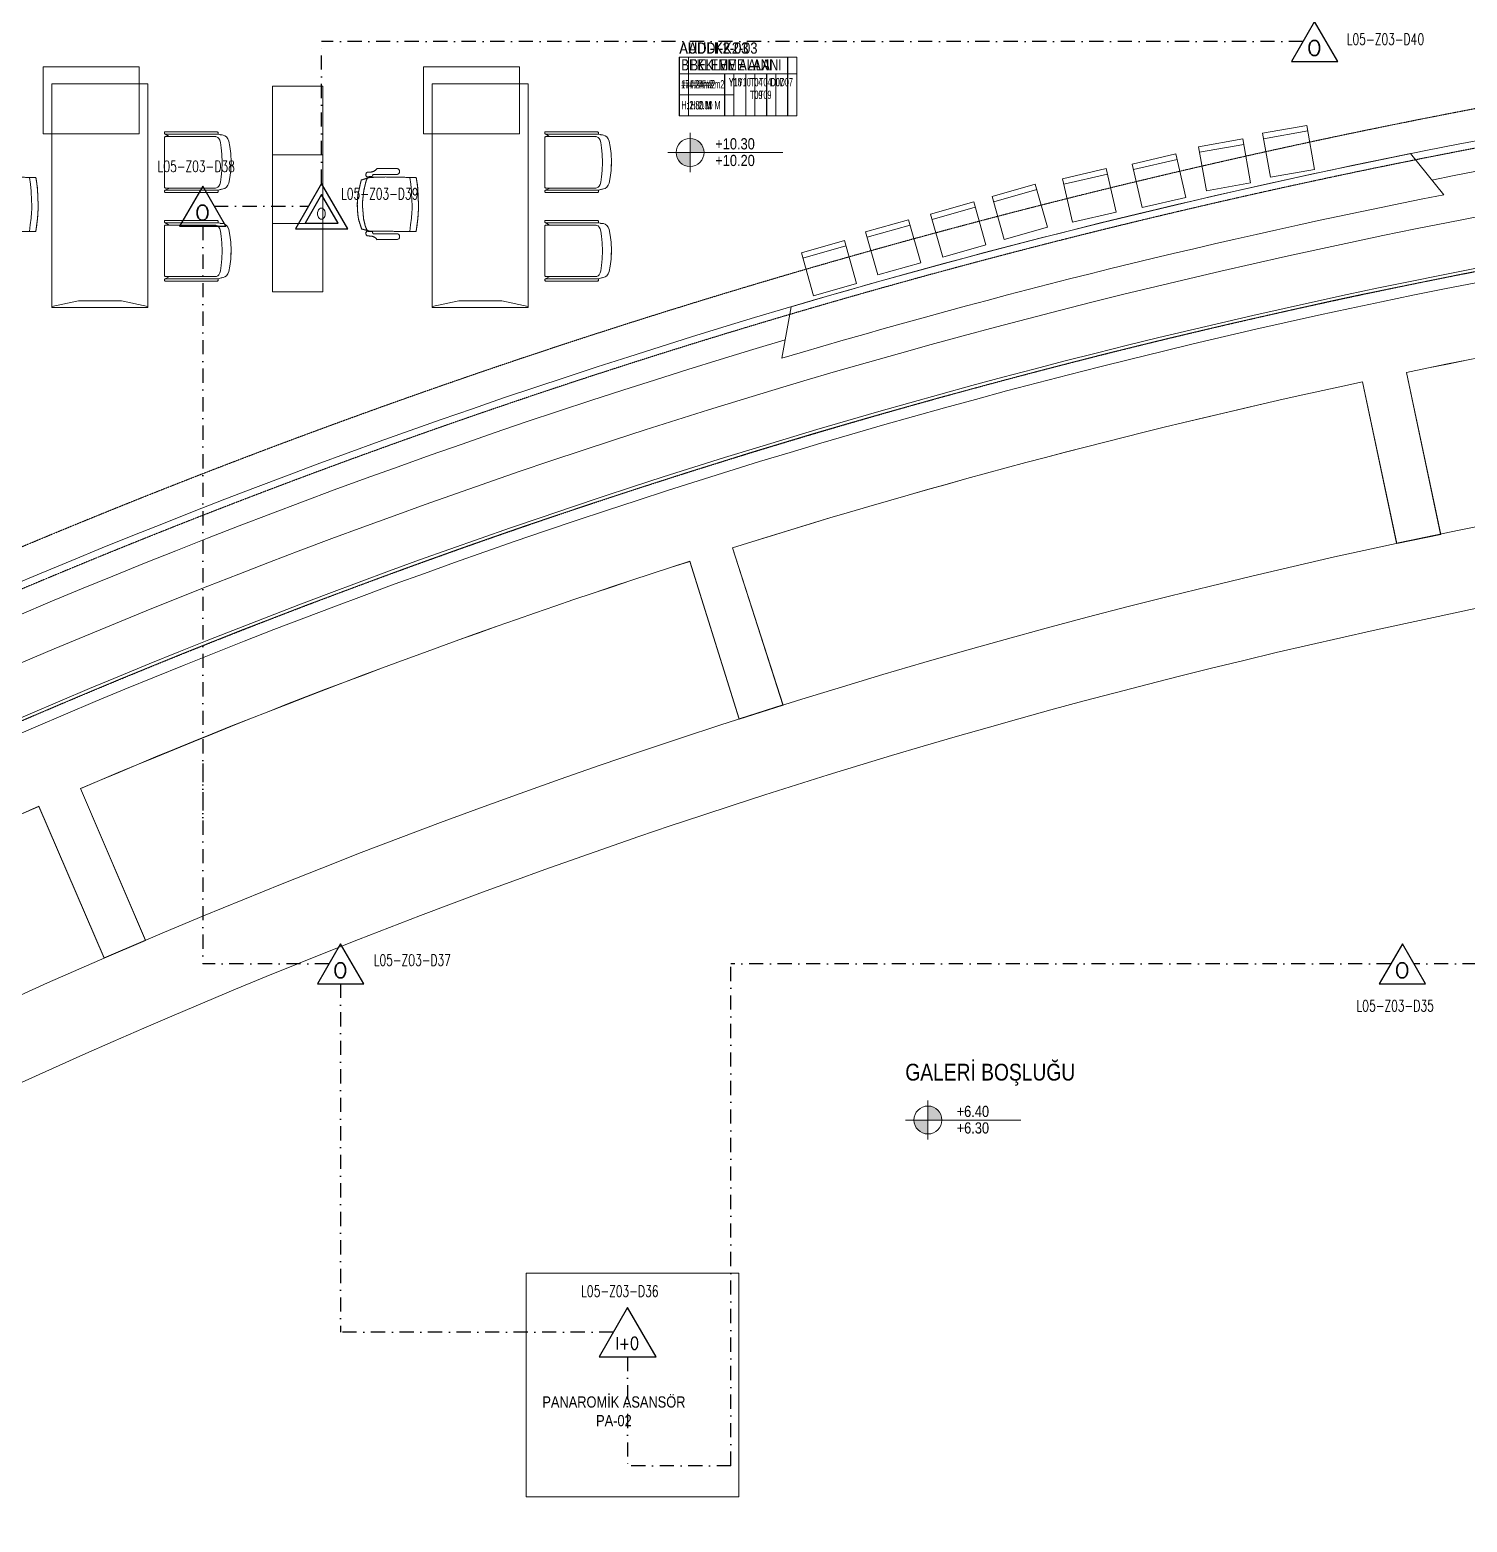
# Model space of a CAD drawing. Extents: x -1133 to 23780, y -1311 to 8245.
# Drawn here: x 14109 to 15394, y 922 to 2257 of the extents above; entities that cross this region are included whole.
import ezdxf
from ezdxf.enums import TextEntityAlignment as Align

# ---------------------------------------------------------------- set-up
doc = ezdxf.new("R2010")
doc.units = 0
doc.header["$MEASUREMENT"] = 0
for name, pattern in [('DASHDOT', [25.4, 12.7, -6.35, 0, -6.35]), ('DOT2', [0.125, 0, -0.125]), ('HIDDEN', [0.375, 0.25, -0.125])]:
    doc.linetypes.add(name, pattern=pattern)
doc.layers.get('0').update_dxf_attribs({"color": 9, "lineweight": 9})
for name, color, linetype, lineweight in [('05', 9, 'Continuous', 9), ('06B', 9, 'Continuous', 9), ('06C', 9, 'Continuous', 9), ('06D', 9, 'Continuous', 9), ('20', 9, 'DOT2', 9), ('21', 9, 'Continuous', 9), ('35', 9, 'Continuous', 9), ('40', 9, 'Continuous', 9), ('40B', 9, 'Continuous', 9), ('E-ASMA TAVAN DUMAN DEDEKTÖRÜ', 7, 'Continuous', 30), ('E-DEDEKTÖR NUMARALARI', 20, 'Continuous', 30), ('E-KABLO', 7, 'Continuous', 30), ('E-KOMBİNE DEDEKTÖR (ISI+OPTİK DUMAN)', 7, 'Continuous', 30), ('E-OPTİK DUMAN DEDEKTÖRÜ', 7, 'Continuous', 30)]:
    doc.layers.add(name, color=color, linetype=linetype, lineweight=lineweight)
doc.styles.add('Arial', font='arial.ttf', dxfattribs={"height": 2.5})
doc.styles.add('E-YAZI', font='txttw.shx')
doc.styles.add('MuuM_TEXT-STANDART', font='ARIALN.TTF')

# ---------------------------------------------------------------- blocks, each defined once
blk = doc.blocks.new('0_elevationtarget-p')
h = blk.add_hatch(color=256)
h.paths.add_polyline_path([(2.5, 0, 0.414214), (0, 2.5), (0, 0)])
h.paths.add_polyline_path([(0, 0), (-2.5, 0, 0.414214), (0, -2.5)])
blk.add_line((0, -3.5), (0, 3.5))
blk.add_lwpolyline([(16.6, 0), (-4, 0)])
blk.add_circle((0, 0), 2.5)
at = {"style": 'Arial'}
blk.add_attdef('BITMISKOT', text='', height=2, dxfattribs=at).set_placement((4.5, 0), align=Align.BOTTOM_LEFT)
blk.add_attdef('KABAKOT', text='', height=2, dxfattribs=at).set_placement((4.5, -0.59), align=Align.TOP_LEFT)
blk = doc.blocks.new('Group-32-1')
for p, q in [((384804.552, 69159.371), (384804.573, 69159.336)), ((384804.574, 69159.372), (384804.573, 69159.372)), ((384804.573, 69159.372), (384804.573, 69159.371)), ((384804.573, 69159.371), (384804.573, 69159.371)), ((384804.573, 69159.371), (384804.573, 69159.37)), ((384804.573, 69159.37), (384804.573, 69159.37)), ((384804.573, 69159.37), (384804.573, 69159.369)), ((384804.573, 69159.369), (384804.573, 69159.369)), ((384804.573, 69159.369), (384804.573, 69158.924)), ((384804.575, 69159.374), (384804.574, 69159.374)), ((384804.574, 69159.374), (384804.574, 69159.374)), ((384804.574, 69159.374), (384804.574, 69159.373)), ((384804.574, 69159.373), (384804.574, 69159.373)), ((384804.574, 69159.373), (384804.574, 69159.372)), ((384804.576, 69159.376), (384804.575, 69159.375)), ((384804.575, 69159.375), (384804.575, 69159.375)), ((384804.575, 69159.375), (384804.575, 69159.374)), ((384804.577, 69159.377), (384804.576, 69159.376)), ((384804.576, 69159.376), (384804.576, 69159.376)), ((384804.576, 69159.376), (384804.576, 69159.376)), ((384804.578, 69159.377), (384804.577, 69159.377)), ((384804.577, 69159.377), (384804.577, 69159.377)), ((384804.577, 69159.377), (384804.577, 69159.377)), ((384804.579, 69159.378), (384804.578, 69159.378)), ((384804.578, 69159.378), (384804.578, 69159.377)), ((384804.58, 69159.378), (384804.579, 69159.378)), ((384804.579, 69159.378), (384804.579, 69159.378)), ((384804.581, 69159.379), (384804.58, 69159.378)), ((384804.58, 69159.378), (384804.58, 69159.378)), ((384804.582, 69159.379), (384804.581, 69159.379)), ((384804.581, 69159.379), (384804.581, 69159.379)), ((384804.583, 69159.379), (384804.582, 69159.379)), ((384804.582, 69159.379), (384804.582, 69159.379)), ((384805.023, 69159.379), (384804.583, 69159.379)), ((384804.583, 69159.379), (384804.583, 69159.379)), ((384805.024, 69159.379), (384805.023, 69159.379)), ((384805.023, 69159.379), (384805.023, 69159.379)), ((384805.025, 69159.379), (384805.024, 69159.379)), ((384805.024, 69159.379), (384805.024, 69159.379)), ((384805.026, 69159.378), (384805.025, 69159.379)), ((384805.025, 69159.379), (384805.025, 69159.379)), ((384805.027, 69159.378), (384805.026, 69159.378)), ((384805.026, 69159.378), (384805.026, 69159.378)), ((384805.028, 69159.378), (384805.027, 69159.378)), ((384805.027, 69159.378), (384805.027, 69159.378)), ((384805.028, 69159.377), (384805.028, 69159.378)), ((384805.029, 69159.377), (384805.028, 69159.377)), ((384805.03, 69159.376), (384805.029, 69159.377)), ((384805.029, 69159.377), (384805.029, 69159.377)), ((384805.029, 69159.377), (384805.029, 69159.377)), ((384805.031, 69159.375), (384805.03, 69159.376)), ((384805.03, 69159.376), (384805.03, 69159.376)), ((384805.03, 69159.376), (384805.03, 69159.376)), ((384805.031, 69159.374), (384805.031, 69159.375)), ((384805.031, 69159.375), (384805.031, 69159.375)), ((384805.032, 69159.374), (384805.031, 69159.374)), ((384805.032, 69159.373), (384805.032, 69159.374)), ((384805.032, 69159.374), (384805.032, 69159.374)), ((384805.032, 69159.372), (384805.032, 69159.373)), ((384805.032, 69159.373), (384805.032, 69159.373)), ((384805.033, 69159.372), (384805.032, 69159.372)), ((384805.052, 69159.372), (384805.033, 69159.334)), ((384805.033, 69159.371), (384805.033, 69159.372)), ((384805.033, 69159.37), (384805.033, 69159.371)), ((384805.033, 69159.371), (384805.033, 69159.371)), ((384805.033, 69159.369), (384805.033, 69159.37)), ((384805.033, 69159.37), (384805.033, 69159.37)), ((384805.033, 69158.932), (384805.033, 69159.369)), ((384805.033, 69159.369), (384805.033, 69159.369)), ((384804.552, 69158.899), (384804.558, 69158.862)), ((384805.033, 69158.932), (384805.033, 69158.932)), ((384805.052, 69158.899), (384805.042, 69158.862))]:
    blk.add_line(p, q)
at = {"flags": 128}
for points in [[(384804.531, 69158.909), (384804.531, 69158.909), (384804.531, 69158.908), (384804.531, 69158.908), (384804.531, 69158.907), (384804.531, 69158.907), (384804.531, 69158.906), (384804.532, 69158.906), (384804.532, 69158.905), (384804.532, 69158.905), (384804.532, 69158.904), (384804.532, 69158.904), (384804.533, 69158.904), (384804.533, 69158.903), (384804.533, 69158.903), (384804.534, 69158.902), (384804.534, 69158.902), (384804.534, 69158.902), (384804.535, 69158.901), (384804.535, 69158.901), (384804.535, 69158.901), (384804.536, 69158.901), (384804.536, 69158.9), (384804.537, 69158.9), (384804.537, 69158.9), (384804.538, 69158.9), (384804.538, 69158.9), (384804.539, 69158.899), (384804.539, 69158.899), (384804.539, 69158.899), (384804.54, 69158.899), (384804.54, 69158.899), (384804.541, 69158.899), (384804.552, 69158.899), (384804.552, 69159.369), (384804.552, 69159.369), (384804.552, 69159.37), (384804.552, 69159.37), (384804.551, 69159.371), (384804.551, 69159.371), (384804.551, 69159.372), (384804.551, 69159.372), (384804.551, 69159.373), (384804.551, 69159.373), (384804.55, 69159.374), (384804.55, 69159.374), (384804.55, 69159.374), (384804.55, 69159.375), (384804.549, 69159.375), (384804.549, 69159.376), (384804.549, 69159.376), (384804.548, 69159.376), (384804.548, 69159.377), (384804.548, 69159.377), (384804.547, 69159.377), (384804.547, 69159.377), (384804.546, 69159.378), (384804.546, 69159.378), (384804.545, 69159.378), (384804.545, 69159.378), (384804.545, 69159.378), (384804.544, 69159.379), (384804.544, 69159.379), (384804.543, 69159.379), (384804.543, 69159.379), (384804.542, 69159.379), (384804.542, 69159.379), (384804.536, 69159.379), (384804.536, 69159.379), (384804.535, 69159.379), (384804.535, 69159.379), (384804.535, 69159.379), (384804.535, 69159.379), (384804.534, 69159.379), (384804.534, 69159.379), (384804.534, 69159.379), (384804.534, 69159.378), (384804.534, 69159.378), (384804.533, 69159.378), (384804.533, 69159.378), (384804.533, 69159.378), (384804.533, 69159.378), (384804.533, 69159.378), (384804.532, 69159.377), (384804.532, 69159.377), (384804.532, 69159.377), (384804.532, 69159.377), (384804.532, 69159.377), (384804.532, 69159.376), (384804.532, 69159.376), (384804.531, 69159.376), (384804.531, 69159.376), (384804.531, 69159.376), (384804.531, 69159.375), (384804.531, 69159.375), (384804.531, 69159.375), (384804.531, 69159.375), (384804.531, 69159.374), (384804.531, 69159.374), (384804.531, 69159.374), (384804.531, 69158.909)], [(384805.052, 69158.899), (384805.063, 69158.899), (384805.063, 69158.899), (384805.064, 69158.899), (384805.064, 69158.899), (384805.065, 69158.899), (384805.065, 69158.899), (384805.066, 69158.9), (384805.066, 69158.9), (384805.067, 69158.9), (384805.067, 69158.9), (384805.067, 69158.9), (384805.068, 69158.901), (384805.068, 69158.901), (384805.069, 69158.901), (384805.069, 69158.901), (384805.069, 69158.902), (384805.07, 69158.902), (384805.07, 69158.902), (384805.071, 69158.903), (384805.071, 69158.903), (384805.071, 69158.904), (384805.071, 69158.904), (384805.072, 69158.904), (384805.072, 69158.905), (384805.072, 69158.905), (384805.072, 69158.906), (384805.072, 69158.906), (384805.072, 69158.907), (384805.073, 69158.907), (384805.073, 69158.908), (384805.073, 69158.908), (384805.073, 69158.909), (384805.073, 69158.909), (384805.073, 69159.369), (384805.073, 69159.369), (384805.073, 69159.37), (384805.073, 69159.37), (384805.073, 69159.371), (384805.072, 69159.371), (384805.072, 69159.372), (384805.072, 69159.372), (384805.072, 69159.373), (384805.072, 69159.373), (384805.072, 69159.374), (384805.071, 69159.374), (384805.071, 69159.374), (384805.071, 69159.375), (384805.071, 69159.375), (384805.07, 69159.376), (384805.07, 69159.376), (384805.069, 69159.376), (384805.069, 69159.377), (384805.069, 69159.377), (384805.068, 69159.377), (384805.068, 69159.377), (384805.067, 69159.378), (384805.067, 69159.378), (384805.067, 69159.378), (384805.066, 69159.378), (384805.066, 69159.378), (384805.065, 69159.379), (384805.065, 69159.379), (384805.064, 69159.379), (384805.064, 69159.379), (384805.063, 69159.379), (384805.063, 69159.379), (384805.062, 69159.379), (384805.062, 69159.379), (384805.061, 69159.379), (384805.061, 69159.379), (384805.06, 69159.379), (384805.06, 69159.379), (384805.059, 69159.378), (384805.059, 69159.378), (384805.058, 69159.378), (384805.058, 69159.378), (384805.057, 69159.378), (384805.057, 69159.377), (384805.057, 69159.377), (384805.056, 69159.377), (384805.056, 69159.377), (384805.055, 69159.376), (384805.055, 69159.376), (384805.055, 69159.376), (384805.054, 69159.375), (384805.054, 69159.375), (384805.054, 69159.374), (384805.053, 69159.374), (384805.053, 69159.374), (384805.053, 69159.373), (384805.053, 69159.373), (384805.053, 69159.372), (384805.053, 69159.372), (384805.052, 69159.371), (384805.052, 69159.371), (384805.052, 69159.37), (384805.052, 69159.37), (384805.052, 69159.369), (384805.052, 69159.369), (384805.052, 69158.899)]]:
    blk.add_lwpolyline(points, close=True, dxfattribs=at)
for points in [[(384804.531, 69158.909, 0.414214), (384804.541, 69158.899), (384804.552, 69158.899), (384804.552, 69159.369, 0.414214), (384804.542, 69159.379), (384804.536, 69159.379, 0.414214), (384804.531, 69159.374)], [(384805.052, 69158.899), (384805.063, 69158.899, 0.414214), (384805.073, 69158.909), (384805.073, 69159.369, 0.414214), (384805.063, 69159.379), (384805.062, 69159.379, 0.414214), (384805.052, 69159.369)]]:
    blk.add_lwpolyline(points, format="xyb", close=True, dxfattribs=at)
blk.add_lwpolyline([(384805.033, 69158.932), (384805.033, 69159.369, 0.414214), (384805.023, 69159.379), (384804.583, 69159.379, 0.414214), (384804.573, 69159.369), (384804.573, 69158.924), (384804.574, 69158.92)], format="xyb", dxfattribs=at)
for points in [[(384804.573, 69158.932), (384804.573, 69158.924), (384804.575, 69158.914), (384804.58, 69158.903), (384804.59, 69158.893), (384804.606, 69158.884), (384804.626, 69158.878), (384804.672, 69158.872), (384804.731, 69158.867), (384804.803, 69158.864)], [(384805.033, 69158.932), (384805.033, 69158.924), (384805.031, 69158.914), (384805.026, 69158.903), (384805.016, 69158.893), (384805, 69158.884), (384804.98, 69158.878), (384804.934, 69158.872), (384804.875, 69158.867), (384804.803, 69158.864)], [(384804.557, 69158.881), (384804.557, 69158.869), (384804.559, 69158.855), (384804.565, 69158.839), (384804.575, 69158.824), (384804.592, 69158.811), (384804.613, 69158.803), (384804.661, 69158.794), (384804.724, 69158.786), (384804.8, 69158.783)], [(384805.043, 69158.866), (384805.043, 69158.869), (384805.041, 69158.855), (384805.036, 69158.839), (384805.025, 69158.824), (384805.008, 69158.811), (384804.988, 69158.803), (384804.939, 69158.794), (384804.877, 69158.786), (384804.8, 69158.783)]]:
    blk.add_lwpolyline(points, dxfattribs=at)
at = {"layer": '40'}
blk.add_lwpolyline([(384805.023, 69159.379), (384804.583, 69159.379, 0.414214), (384804.573, 69159.369), (384804.573, 69159.337), (384804.573, 69159.336), (384804.552, 69159.371), (384804.551, 69159.373, 0.309775), (384804.542, 69159.379), (384804.536, 69159.379, 0.413784), (384804.531, 69159.374), (384804.531, 69158.909, 0.414214), (384804.541, 69158.899), (384804.552, 69158.899), (384804.557, 69158.869), (384804.559, 69158.855), (384804.565, 69158.839), (384804.575, 69158.824), (384804.592, 69158.811), (384804.613, 69158.803), (384804.661, 69158.794), (384804.724, 69158.786), (384804.8, 69158.783), (384804.838, 69158.785), (384804.877, 69158.786), (384804.939, 69158.794), (384804.988, 69158.803), (384805.008, 69158.811), (384805.025, 69158.824), (384805.036, 69158.839), (384805.041, 69158.855), (384805.047, 69158.88), (384805.052, 69158.899), (384805.063, 69158.899, 0.414214), (384805.073, 69158.909), (384805.073, 69159.369, 0.781144), (384805.052, 69159.372), (384805.033, 69159.334), (384805.033, 69159.369, 0.407263), (384805.023, 69159.379)], format="xyb", close=True, dxfattribs=at)
blk = doc.blocks.new('Group-258-1')
at = {"linetype": 'Continuous'}
for p, q in [((384800.098, 69164.505), (384800.094, 69164.508)), ((384800.71, 69164.505), (384800.715, 69164.508)), ((384800.226, 69164.399), (384800.167, 69164.408)), ((384800.289, 69164.394), (384800.226, 69164.399)), ((384800.372, 69164.39), (384800.289, 69164.394)), ((384800.414, 69164.389), (384800.372, 69164.39)), ((384800.45, 69164.389), (384800.414, 69164.389)), ((384800.479, 69164.391), (384800.45, 69164.389)), ((384800.53, 69164.394), (384800.479, 69164.391)), ((384800.59, 69164.402), (384800.53, 69164.394)), ((384800.649, 69164.41), (384800.59, 69164.402))]:
    blk.add_line(p, q, dxfattribs=at)
at = {"linetype": 'Continuous', "flags": 128}
for points in [[(384800.086, 69164.7), (384800.086, 69164.641), (384800.086, 69164.641)], [(384800.086, 69164.641), (384800.086, 69164.526), (384800.086, 69164.641)], [(384800.14, 69164.526), (384800.14, 69164.641), (384800.14, 69164.641)], [(384800.669, 69164.526), (384800.669, 69164.641), (384800.669, 69164.641)], [(384800.722, 69164.7), (384800.722, 69164.641), (384800.722, 69164.641)], [(384800.722, 69164.641), (384800.722, 69164.526), (384800.722, 69164.641)], [(384800.086, 69164.526), (384800.086, 69164.526), (384800.087, 69164.52)], [(384800.086, 69164.526), (384800.087, 69164.52), (384800.087, 69164.52)], [(384800.087, 69164.52), (384800.087, 69164.52), (384800.089, 69164.514)], [(384800.087, 69164.52), (384800.089, 69164.514), (384800.089, 69164.514)], [(384800.089, 69164.514), (384800.089, 69164.514), (384800.093, 69164.509)], [(384800.089, 69164.514), (384800.094, 69164.508), (384800.093, 69164.509)], [(384800.098, 69164.505), (384800.098, 69164.505), (384800.103, 69164.503)], [(384800.098, 69164.505), (384800.103, 69164.503), (384800.103, 69164.503)], [(384800.103, 69164.503), (384800.103, 69164.503), (384800.11, 69164.501)], [(384800.103, 69164.503), (384800.11, 69164.501), (384800.11, 69164.501)], [(384800.11, 69164.501), (384800.11, 69164.501), (384800.116, 69164.501)], [(384800.11, 69164.501), (384800.116, 69164.501), (384800.116, 69164.501)], [(384800.116, 69164.501), (384800.116, 69164.501), (384800.122, 69164.503)], [(384800.116, 69164.501), (384800.122, 69164.503), (384800.122, 69164.503)], [(384800.122, 69164.503), (384800.122, 69164.503), (384800.128, 69164.505)], [(384800.122, 69164.503), (384800.128, 69164.505), (384800.128, 69164.505)], [(384800.128, 69164.505), (384800.128, 69164.505), (384800.133, 69164.509)], [(384800.128, 69164.505), (384800.133, 69164.509), (384800.133, 69164.509)], [(384800.133, 69164.509), (384800.133, 69164.509), (384800.136, 69164.514)], [(384800.133, 69164.509), (384800.136, 69164.514), (384800.136, 69164.514)], [(384800.136, 69164.514), (384800.136, 69164.514), (384800.139, 69164.52)], [(384800.136, 69164.514), (384800.139, 69164.52), (384800.139, 69164.52)], [(384800.139, 69164.52), (384800.139, 69164.52), (384800.14, 69164.526)], [(384800.139, 69164.52), (384800.14, 69164.526), (384800.14, 69164.526)], [(384800.669, 69164.52), (384800.669, 69164.52), (384800.669, 69164.526)], [(384800.669, 69164.52), (384800.669, 69164.526), (384800.669, 69164.526)], [(384800.672, 69164.514), (384800.672, 69164.514), (384800.669, 69164.52)], [(384800.672, 69164.514), (384800.669, 69164.52), (384800.669, 69164.52)], [(384800.675, 69164.509), (384800.675, 69164.509), (384800.672, 69164.514)], [(384800.675, 69164.509), (384800.672, 69164.514), (384800.672, 69164.514)], [(384800.68, 69164.505), (384800.68, 69164.505), (384800.675, 69164.509)], [(384800.68, 69164.505), (384800.675, 69164.509), (384800.675, 69164.509)], [(384800.686, 69164.503), (384800.686, 69164.503), (384800.68, 69164.505)], [(384800.686, 69164.503), (384800.68, 69164.505), (384800.68, 69164.505)], [(384800.692, 69164.501), (384800.692, 69164.501), (384800.686, 69164.503)], [(384800.692, 69164.501), (384800.686, 69164.503), (384800.686, 69164.503)], [(384800.699, 69164.501), (384800.699, 69164.501), (384800.692, 69164.501)], [(384800.699, 69164.501), (384800.692, 69164.501), (384800.692, 69164.501)], [(384800.705, 69164.503), (384800.705, 69164.503), (384800.699, 69164.501)], [(384800.705, 69164.503), (384800.699, 69164.501), (384800.699, 69164.501)], [(384800.711, 69164.505), (384800.711, 69164.505), (384800.705, 69164.503)], [(384800.711, 69164.505), (384800.705, 69164.503), (384800.705, 69164.503)], [(384800.719, 69164.514), (384800.719, 69164.514), (384800.715, 69164.509)], [(384800.719, 69164.514), (384800.715, 69164.508), (384800.715, 69164.509)], [(384800.721, 69164.52), (384800.721, 69164.52), (384800.719, 69164.514)], [(384800.721, 69164.52), (384800.719, 69164.514), (384800.719, 69164.514)], [(384800.722, 69164.526), (384800.722, 69164.526), (384800.721, 69164.52)], [(384800.722, 69164.526), (384800.721, 69164.52), (384800.721, 69164.52)]]:
    blk.add_lwpolyline(points, close=True, dxfattribs=at)
at = {"linetype": 'Continuous'}
for points in [[(384800.118, 69164.757), (384800.118, 69164.788), (384800.126, 69164.801), (384800.148, 69164.803)], [(384800.148, 69164.803), (384800.152, 69164.803), (384800.162, 69164.794)], [(384800.159, 69164.771), (384800.158, 69164.759), (384800.158, 69164.746)], [(384800.162, 69164.794), (384800.16, 69164.783), (384800.159, 69164.771)], [(384800.166, 69164.768), (384800.164, 69164.698), (384800.162, 69164.627)], [(384800.189, 69164.843), (384800.177, 69164.806), (384800.166, 69164.768)], [(384800.211, 69164.804), (384800.191, 69164.797), (384800.171, 69164.79)], [(384800.231, 69164.854), (384800.21, 69164.848), (384800.189, 69164.843)], [(384800.275, 69164.819), (384800.243, 69164.811), (384800.211, 69164.804)], [(384800.327, 69164.875), (384800.279, 69164.864), (384800.231, 69164.854)], [(384800.325, 69164.826), (384800.3, 69164.823), (384800.275, 69164.819)], [(384800.384, 69164.832), (384800.355, 69164.829), (384800.325, 69164.826)], [(384800.407, 69164.879), (384800.367, 69164.877), (384800.327, 69164.875)], [(384800.431, 69164.832), (384800.407, 69164.832), (384800.384, 69164.832)], [(384800.493, 69164.875), (384800.45, 69164.877), (384800.407, 69164.879)], [(384800.487, 69164.827), (384800.459, 69164.829), (384800.431, 69164.832)], [(384800.536, 69164.823), (384800.511, 69164.825), (384800.487, 69164.827)], [(384800.543, 69164.867), (384800.518, 69164.871), (384800.493, 69164.875)], [(384800.592, 69164.81), (384800.564, 69164.816), (384800.536, 69164.823)], [(384800.627, 69164.84), (384800.585, 69164.854), (384800.543, 69164.867)], [(384800.637, 69164.792), (384800.605, 69164.807), (384800.592, 69164.81)], [(384800.645, 69164.772), (384800.636, 69164.806), (384800.627, 69164.84)], [(384800.649, 69164.475), (384800.647, 69164.623), (384800.645, 69164.772)], [(384800.66, 69164.803), (384800.656, 69164.803), (384800.647, 69164.794)], [(384800.647, 69164.794), (384800.648, 69164.783), (384800.65, 69164.771)], [(384800.65, 69164.771), (384800.65, 69164.759), (384800.65, 69164.746)], [(384800.69, 69164.757), (384800.69, 69164.788), (384800.682, 69164.801), (384800.66, 69164.803)], [(384800.085, 69164.701), (384800.113, 69164.721), (384800.118, 69164.757)], [(384800.158, 69164.746), (384800.149, 69164.742), (384800.14, 69164.738)], [(384800.14, 69164.738), (384800.14, 69164.69), (384800.14, 69164.641)], [(384800.65, 69164.746), (384800.659, 69164.742), (384800.669, 69164.738)], [(384800.669, 69164.738), (384800.669, 69164.69), (384800.669, 69164.641)], [(384800.723, 69164.701), (384800.696, 69164.721), (384800.69, 69164.757)], [(384800.162, 69164.627), (384800.164, 69164.489), (384800.167, 69164.352)], [(384800.649, 69164.353), (384800.649, 69164.414), (384800.649, 69164.475)], [(384800.167, 69164.352), (384800.23, 69164.341), (384800.278, 69164.337)], [(384800.278, 69164.337), (384800.343, 69164.335), (384800.407, 69164.332)], [(384800.407, 69164.332), (384800.429, 69164.332), (384800.45, 69164.332)], [(384800.45, 69164.332), (384800.49, 69164.335), (384800.53, 69164.337)], [(384800.53, 69164.337), (384800.59, 69164.345), (384800.649, 69164.353)]]:
    blk.add_open_spline(points, degree=2, dxfattribs=at)
at = {"layer": '40'}
for points in [[(384800.14, 69164.738), (384800.158, 69164.746), (384800.158, 69164.759), (384800.159, 69164.771), (384800.162, 69164.794), (384800.148, 69164.803, 0.293897), (384800.121, 69164.79), (384800.118, 69164.757, -0.205), (384800.085, 69164.701), (384800.086, 69164.7), (384800.086, 69164.526, 0.937941), (384800.14, 69164.526)], [(384800.669, 69164.738), (384800.65, 69164.746), (384800.65, 69164.759), (384800.65, 69164.771), (384800.647, 69164.794), (384800.66, 69164.803, -0.293897), (384800.688, 69164.79), (384800.69, 69164.757, 0.205), (384800.723, 69164.701), (384800.722, 69164.7), (384800.722, 69164.526, -0.937941), (384800.669, 69164.526)]]:
    blk.add_lwpolyline(points, format="xyb", close=True, dxfattribs=at)
blk.add_lwpolyline([(384800.649, 69164.353), (384800.59, 69164.345), (384800.53, 69164.337), (384800.45, 69164.332), (384800.407, 69164.332), (384800.343, 69164.335), (384800.278, 69164.337), (384800.222, 69164.343), (384800.167, 69164.352), (384800.164, 69164.489), (384800.162, 69164.627), (384800.164, 69164.698), (384800.166, 69164.768), (384800.173, 69164.791), (384800.189, 69164.843), (384800.327, 69164.875), (384800.407, 69164.879), (384800.493, 69164.875), (384800.543, 69164.867), (384800.627, 69164.84), (384800.645, 69164.772), (384800.647, 69164.623), (384800.649, 69164.475), (384800.649, 69164.41)], close=True, dxfattribs=at)
blk = doc.blocks.new('p-ma-audi')
for p, q in [((-7.6, 155.2), (-7.6, 200)), ((-85.7, 155.2), (-7.6, 155.2))]:
    blk.add_line(p, q)
at = {"flags": 128}
for points in [[(-7.6, 200), (-7.6, 215), (-93.5, 215), (-93.5, 155.2), (-85.7, 155.2)], [(-85.7, 0), (-85.7, 0.9), (-61.9, 5.9), (-23.6, 5.9), (0, 0.7), (0, 0), (-85.7, 0)]]:
    blk.add_lwpolyline(points, dxfattribs=at)
for points in [[(-85.7, 200), (-85.7, 0), (0, 0), (0, 200), (-85.7, 200)], [(-85.7, 200), (-85.7, 0), (0, 0), (0, 200)]]:
    blk.add_lwpolyline(points, close=True, dxfattribs=at)
blk = doc.blocks.new('Group-41-1')
for p, q in [((384804.565, 69162.035), (384804.565, 69161.585)), ((384805.178, 69162.035), (384804.565, 69162.035)), ((384805.178, 69161.585), (384805.178, 69162.035)), ((384804.565, 69161.585), (384805.178, 69161.585))]:
    blk.add_line(p, q)
at = {"flags": 128}
blk.add_lwpolyline([(384804.565, 69162.035), (384805.178, 69162.035), (384805.178, 69161.585), (384804.565, 69161.585)], close=True, dxfattribs=at)
blk = doc.blocks.new('Group-42-1')
at = {"layer": '05', "color": 7}
for p in [(-1.227, 0), (-0.613, 0), (0, 0)]:
    blk.add_blockref('Group-41-1', p, dxfattribs=at)
blk = doc.blocks.new('p-tabure')
at = {"layer": '05'}
blk.add_lwpolyline([(-20, 40), (20, 40), (20, 0), (-20, 0)], close=True, dxfattribs=at)
blk.add_lwpolyline([(-20, 5), (20, 5)], dxfattribs=at)
blk = doc.blocks.new('0_roomno2-flat-2')
at = {"layer": '21'}
blk.add_lwpolyline([(96.9, -52.5), (0, -52.5), (0, 0), (96.9, 0)], close=True, dxfattribs=at)
for points in [[(0, -15), (96.9, -15)], [(40.6, -15), (40.6, -52.5)], [(59.4, -15), (59.4, -52.5)], [(78.1, -15), (78.1, -52.5)], [(0, -33.8), (40.6, -33.8)]]:
    blk.add_lwpolyline(points, dxfattribs=at)
at = {"layer": '21', "style": 'MuuM_TEXT-STANDART', "width": 0.6}
blk.add_text('H:', height=7.5, dxfattribs=at).set_placement((1.8, -43), align=Align.MIDDLE_LEFT)
at = {"layer": '21', "style": 'Arial'}
blk.add_attdef('ODANO', (0, 5.9), '', height=10, dxfattribs=at)
blk.add_attdef('MEKANADI', text='', height=10, dxfattribs=at).set_placement((1.8, -15), align=Align.BOTTOM_LEFT)
at = {"layer": '21', "style": 'MuuM_TEXT-STANDART', "width": 0.6}
for tag, p in [('M2', (1.8, -24.4)), ('TEMIZTAVANYUKSEKLIGI', (9, -43))]:
    blk.add_attdef(tag, text='', height=7.5, dxfattribs=at).set_placement(p, align=Align.MIDDLE_LEFT)
for tag, p in [('YER01', (50, -22.5)), ('TAVAN01', (68.8, -22.5)), ('DUVAR01', (87.5, -22.5)), ('YER02', (50, -33.8)), ('TAVAN02', (68.8, -33.8)), ('DUVAR02', (87.5, -33.8)), ('YER03', (50, -45)), ('TAVAN03', (68.8, -45)), ('DUVAR03', (87.5, -45))]:
    blk.add_attdef(tag, text='', height=7.5, dxfattribs=at).set_placement(p, align=Align.MIDDLE_CENTER)
blk = doc.blocks.new('p-2. kat planı')
at = {"layer": '20', "linetype": 'HIDDEN'}
blk.add_lwpolyline([(16671.5, 2158, 0.152192), (13054.4, 1065.3, 0.152192)], format="xyb", dxfattribs=at)
at = {"layer": '40'}
blk.add_lwpolyline([(13054.4, 704.1, -0.030791), (13682.8, 1104.5), (13576.5, 1296.5, -0.024013), (14116.8, 1562.7), (14175.2, 1427), (14212.1, 1442.8), (14154.1, 1578.7, -0.023167), (14698.6, 1781.8), (14742.7, 1640.8), (14781.9, 1653.3), (14736.7, 1793.9, -0.023228), (15300.1, 1942.4), (15330.5, 1797.9), (15369.8, 1806.2), (15339.2, 1950.7, -0.024001), (15933.8, 2044.8), (15957.6, 1826.7, -0.029535), (16671.4, 1862.4), (16671.4, 2206.1), (16650.5, 2206.1, 0.149972), (13055.9, 1124), (13054.4, 1124)], format="xyb", close=True, dxfattribs=at)
at = {"layer": '40B'}
blk.add_lwpolyline([(13052.5, 1837.5), (13052.5, 1065.5), (13054.4, 1065.5, -0.152186), (16671.4, 2158.2), (16671.4, 2226.1), (16672.5, 2226.1), (16672.5, 2372.5), (15945, 2372.5), (15945, 2365), (14187.5, 2363), (14187.5, 2825), (13845, 2825), (13845, 1845), (13845, 1837.5)], format="xyb", close=True, dxfattribs=at)
ref = blk.add_blockref('0_roomno2-flat-2', (14689.2, 2232.8))
ref.add_attrib('ODANO', 'AUDI-K2-03', dxfattribs={"layer": '21', "height": 10, "style": 'MuuM_TEXT-STANDART'}).set_placement((14689.2, 2232.8), align=Align.BOTTOM_LEFT)
ref.add_attrib('MEKANADI', 'BEKLEME ALANI', dxfattribs={"layer": '21', "height": 10, "style": 'MuuM_TEXT-STANDART', "width": 0.9}).set_placement((14691, 2217.8), align=Align.BOTTOM_LEFT)
ref.add_attrib('M2', '174.24m2', dxfattribs={"layer": '21', "height": 7.5, "style": 'MuuM_TEXT-STANDART', "width": 0.6}).set_placement((14691, 2208.4), align=Align.MIDDLE_LEFT)
ref.add_attrib('TEMIZTAVANYUKSEKLIGI', '2.80 M', dxfattribs={"layer": '21', "height": 7.5, "style": 'MuuM_TEXT-STANDART', "width": 0.6}).set_placement((14698.2, 2189.7), align=Align.MIDDLE_LEFT)
ref.add_attrib('YER01', 'Y10', dxfattribs={"layer": '21', "height": 7.5, "style": 'MuuM_TEXT-STANDART', "width": 0.6}).set_placement((14739.2, 2210.3), align=Align.MIDDLE_CENTER)
ref.add_attrib('TAVAN01', 'T04', dxfattribs={"layer": '21', "height": 7.5, "style": 'MuuM_TEXT-STANDART', "width": 0.6}).set_placement((14758, 2210.3), align=Align.MIDDLE_CENTER)
ref.add_attrib('DUVAR01', 'D07', dxfattribs={"layer": '21', "height": 7.5, "style": 'MuuM_TEXT-STANDART', "width": 0.6}).set_placement((14776.7, 2210.3), align=Align.MIDDLE_CENTER)
ref.add_attrib('TAVAN02', 'T09', dxfattribs={"layer": '21', "height": 7.5, "style": 'MuuM_TEXT-STANDART', "width": 0.6}).set_placement((14758, 2199), align=Align.MIDDLE_CENTER)
at = {"layer": '21', "style": 'MuuM_TEXT-STANDART'}
blk.add_text('GALERİ BOŞLUĞU', height=15, dxfattribs=at).set_placement((14891.3, 1317.4))
blk = doc.blocks.new('p-egikduvar')
at = {"layer": '06D'}
for points in [[(1656.4, 846.1, -0.024001), (2251, 940.3, -102.660387)], [(1054, 689.4, -0.023225), (1617.3, 837.9, -2.271119)], [(471.4, 474, -0.023394), (1015.8, 677.2, -3.361219)], [(-106.3, 191.9, -0.024013), (434, 458.1, -13.411976)]]:
    blk.add_lwpolyline(points, format="xyb", dxfattribs=at)
for points in [[(1617.3, 837.9), (1647.8, 693.3), (1687.2, 701.4), (1656.4, 846.1)], [(1015.8, 677.2), (1060, 536.2), (1099.2, 548.5), (1054, 689.4)], [(434, 458.1), (492.4, 322.4), (529.4, 338.1), (471.3, 474.2)]]:
    blk.add_lwpolyline(points, dxfattribs=at)
blk = doc.blocks.new('100_OPTİK DUMAN DEDEKTÖRÜ 085')
at = {"layer": 'E-OPTİK DUMAN DEDEKTÖRÜ', "color": 4}
blk.add_lwpolyline([(2.06, 0), (0, 3.57), (-2.06, 0)], close=True, dxfattribs=at)
at = {"layer": 'E-OPTİK DUMAN DEDEKTÖRÜ', "color": 3, "style": 'E-YAZI'}
blk.add_text('O', height=1.36, dxfattribs=at).set_placement((-0.02, 1.2), align=Align.MIDDLE)
blk = doc.blocks.new('100_KOMBİNE DEDEKTÖR (ISI+OPTİK DUMAN) 085')
at = {"layer": 'E-KOMBİNE DEDEKTÖR (ISI+OPTİK DUMAN)', "color": 4}
blk.add_lwpolyline([(2.55, 0), (0, 4.42), (-2.55, 0)], close=True, dxfattribs=at)
at = {"layer": 'E-KOMBİNE DEDEKTÖR (ISI+OPTİK DUMAN)', "color": 3, "style": 'E-YAZI', "width": 0.8}
blk.add_text('I+O', height=1.102, dxfattribs=at).set_placement((-0.02, 1.22), align=Align.MIDDLE)
blk = doc.blocks.new('100_ASMA TAVAN DUMAN DEDEKTÖRÜ 085')
at = {"layer": 'E-ASMA TAVAN DUMAN DEDEKTÖRÜ', "color": 4}
blk.add_lwpolyline([(2.33, 0), (0, 4.04), (-2.33, 0)], close=True, dxfattribs=at)
at = {"layer": 'E-ASMA TAVAN DUMAN DEDEKTÖRÜ', "color": 3}
blk.add_lwpolyline([(1.48, 0.49), (0, 3.06), (-1.48, 0.49)], close=True, dxfattribs=at)
at = {"layer": 'E-ASMA TAVAN DUMAN DEDEKTÖRÜ', "color": 3, "style": 'E-YAZI'}
blk.add_text('O', height=0.979, dxfattribs=at).set_placement((-0.02, 1.35), align=Align.MIDDLE)

msp = doc.modelspace()

# ---------------------------------------------------------------- linework, layer by layer
at = {"layer": '06B'}
for points in [[(15362, 2122.8, -0.050395), (16650.7, 2246.1)], [(13055.9, 1124, -0.149972), (16650.5, 2206.1)], [(13033.6, 1157.3, -0.075525), (14784, 1979.9, -0.075525)]]:
    msp.add_lwpolyline(points, format="xyb", dxfattribs=at)
msp.add_lwpolyline([(14789.3, 2009.5, -0.022068), (15343, 2146.4), (15372.6, 2109.6, 0.023732), (14781, 1963.4)], format="xyb", close=True, dxfattribs=at)
at = {"layer": '06C'}
msp.add_lwpolyline([(13124.7, 1100.5), (13117.7, 1111.1, -0.146397), (16605.5, 2161.1), (16605.5, 2148.4, 0.146396), (13124.7, 1100.5, 3.321415)], format="xyb", dxfattribs=at)
at = {"layer": '06D'}
msp.add_lwpolyline([(15949.8, 1897.9, 0.099521), (13648.1, 1167.2, 0.099521)], format="xyb", dxfattribs=at)
msp.add_lwpolyline([(14742.5, 945), (14552.5, 945), (14552.5, 1145), (14742.5, 1145)], close=True, dxfattribs=at)
at = {"layer": '20', "linetype": 'HIDDEN'}
for points in [[(13074.5, 1250.5, -0.146575), (16650.5, 2301.4, -0.146575)], [(13074.5, 1209.1, -0.147553), (16652.5, 2266.7)]]:
    msp.add_lwpolyline(points, format="xyb", dxfattribs=at)
at = {"layer": '35'}
msp.add_lwpolyline([(16650.5, 2363), (16650.5, 2273, 0.147272), (13074.5, 1216.6), (13074.5, 1835), (13854.5, 1835), (13854.5, 2483.5), (13840.4, 2489.8), (13837.5, 2489.8), (13837.5, 2570.2), (13840.5, 2570.2), (13854.5, 2576.5), (13854.5, 2580), (13854.5, 2657), (13835.5, 2657), (13835.5, 2763), (13854.5, 2763), (13854.5, 2803), (14182.5, 2803), (14182.5, 2363)], format="xyb", close=True, dxfattribs=at)
msp.add_lwpolyline([(16670.8, 1862.4, 0.158669), (13096, 734.2, 0.158669)], format="xyb", dxfattribs=at)
at = {"layer": 'E-KABLO', "color": 6, "linetype": 'DASHDOT'}
for p, q in [((15246.9, 2246.7), (14369.5, 2246.7)), ((14369.5, 2119.6), (14369.5, 2246.7)), ((14273.4, 2099.4), (14357.8, 2099.4)), ((14263.2, 2081.6), (14263.2, 1544.8)), ((14263.2, 1600.9), (14263.2, 1421.8)), ((14376.2, 1421.8), (14263.2, 1421.8)), ((15325.3, 1421.8), (14735.4, 1421.8)), ((14735.4, 972.9), (14735.4, 1421.8)), ((16243.6, 1421.8), (15345.9, 1421.8)), ((14386.5, 1404), (14386.5, 1092.4)), ((14630.3, 1092.4), (14386.5, 1092.4)), ((14643, 1070.3), (14643, 972.9)), ((14735.4, 972.9), (14643, 972.9))]:
    msp.add_line(p, q, dxfattribs=at)

# ---------------------------------------------------------------- block references
msp.add_blockref('p-2. kat planı', (0, 0))
ref = msp.add_blockref('0_roomno2-flat-2', (14689.4, 2232.8))
ref.add_attrib('ODANO', 'AUDI-K2-03', dxfattribs={"layer": '21', "height": 10, "style": 'MuuM_TEXT-STANDART'}).set_placement((14689.4, 2232.8), align=Align.BOTTOM_LEFT)
ref.add_attrib('MEKANADI', 'BEKLEME ALANI', dxfattribs={"layer": '21', "height": 10, "style": 'MuuM_TEXT-STANDART', "width": 0.9}).set_placement((14691.1, 2217.8), align=Align.BOTTOM_LEFT)
ref.add_attrib('M2', '######m2', dxfattribs={"layer": '21', "height": 7.5, "style": 'MuuM_TEXT-STANDART', "width": 0.6}).set_placement((14691.1, 2208.4), align=Align.MIDDLE_LEFT)
ref.add_attrib('TEMIZTAVANYUKSEKLIGI', '2.80 M', dxfattribs={"layer": '21', "height": 7.5, "style": 'MuuM_TEXT-STANDART', "width": 0.6}).set_placement((14698.4, 2189.7), align=Align.MIDDLE_LEFT)
ref.add_attrib('YER01', 'Y10', dxfattribs={"layer": '21', "height": 7.5, "style": 'MuuM_TEXT-STANDART', "width": 0.6}).set_placement((14739.4, 2210.3), align=Align.MIDDLE_CENTER)
ref.add_attrib('TAVAN01', 'T04', dxfattribs={"layer": '21', "height": 7.5, "style": 'MuuM_TEXT-STANDART', "width": 0.6}).set_placement((14758.1, 2210.3), align=Align.MIDDLE_CENTER)
ref.add_attrib('DUVAR01', 'D07', dxfattribs={"layer": '21', "height": 7.5, "style": 'MuuM_TEXT-STANDART', "width": 0.6}).set_placement((14776.9, 2210.3), align=Align.MIDDLE_CENTER)
ref.add_attrib('TAVAN02', 'T09', dxfattribs={"layer": '21', "height": 7.5, "style": 'MuuM_TEXT-STANDART', "width": 0.6}).set_placement((14758.1, 2199), align=Align.MIDDLE_CENTER)
ref = msp.add_blockref('0_roomno2-flat-2', (14697.4, 2232.8))
ref.add_attrib('ODANO', 'AUDI-K2-03', dxfattribs={"layer": '21', "height": 10, "style": 'MuuM_TEXT-STANDART'}).set_placement((14697.4, 2232.8), align=Align.BOTTOM_LEFT)
ref.add_attrib('MEKANADI', 'BEKLEME ALANI', dxfattribs={"layer": '21', "height": 10, "style": 'MuuM_TEXT-STANDART', "width": 0.9}).set_placement((14699.1, 2217.8), align=Align.BOTTOM_LEFT)
ref.add_attrib('M2', '######m2', dxfattribs={"layer": '21', "height": 7.5, "style": 'MuuM_TEXT-STANDART', "width": 0.6}).set_placement((14699.1, 2208.4), align=Align.MIDDLE_LEFT)
ref.add_attrib('TEMIZTAVANYUKSEKLIGI', '2.80 M', dxfattribs={"layer": '21', "height": 7.5, "style": 'MuuM_TEXT-STANDART', "width": 0.6}).set_placement((14706.4, 2189.7), align=Align.MIDDLE_LEFT)
ref.add_attrib('YER01', 'Y10', dxfattribs={"layer": '21', "height": 7.5, "style": 'MuuM_TEXT-STANDART', "width": 0.6}).set_placement((14747.4, 2210.3), align=Align.MIDDLE_CENTER)
ref.add_attrib('TAVAN01', 'T04', dxfattribs={"layer": '21', "height": 7.5, "style": 'MuuM_TEXT-STANDART', "width": 0.6}).set_placement((14766.1, 2210.3), align=Align.MIDDLE_CENTER)
ref.add_attrib('DUVAR01', 'D07', dxfattribs={"layer": '21', "height": 7.5, "style": 'MuuM_TEXT-STANDART', "width": 0.6}).set_placement((14784.9, 2210.3), align=Align.MIDDLE_CENTER)
ref.add_attrib('TAVAN02', 'T09', dxfattribs={"layer": '21', "height": 7.5, "style": 'MuuM_TEXT-STANDART', "width": 0.6}).set_placement((14766.1, 2199), align=Align.MIDDLE_CENTER)
at = {"layer": '05', "color": 7}
for p in [(14214.1, 2008.9), (14554.1, 2008.9)]:
    msp.add_blockref('p-ma-audi', p, dxfattribs=at)
at = {"layer": '05', "color": 7, "xscale": -100, "yscale": 100, "zscale": 100, "rotation": 90}
msp.add_blockref('Group-42-1', (6930529.2, 38482540.5), dxfattribs=at)
at = {"layer": '05', "color": 7, "extrusion": (0, 0, -1), "xscale": 100, "yscale": 100, "zscale": -100, "rotation": 270}
for name, p in [('Group-32-1', (-6930166.9, 38482618.9)), ('Group-32-1', (-6930506.9, 38482618.9)), ('Group-258-1', (-6930549.3, 38482141.7)), ('Group-258-1', (-6930889.3, 38482141.7)), ('Group-32-1', (-6930166.9, 38482539.7)), ('Group-32-1', (-6930506.9, 38482539.7))]:
    msp.add_blockref(name, p, dxfattribs=at)
at = {"layer": '05'}
for p, rotation in [((15230.4, 2168.1), 190.1414863266073), ((15173.2, 2156), 190.1414863266073), ((15113.6, 2141.6), 193.053140253869), ((15051.3, 2128.5), 193.053140253869), ((14988.2, 2113.6), 195.7368399596658), ((14933.2, 2097.8), 195.7368399596658), ((14875, 2081.9), 195.7368399596658), ((14817.6, 2063.2), 195.7368399596658)]:
    msp.add_blockref('p-tabure', p, dxfattribs=dict(at, rotation=rotation))
at = {"layer": '06D'}
msp.add_blockref('p-egikduvar', (13682.8, 1104.5), dxfattribs=at)
at = {"layer": '21'}
ref = msp.add_blockref('0_elevationtarget-p', (14698.9, 2147.4), dxfattribs=dict(at, xscale=5, yscale=5, zscale=0.5))
ref.add_attrib('BITMISKOT', '+10.30', dxfattribs={"layer": '0', "height": 10, "style": 'MuuM_TEXT-STANDART'}).set_placement((14721.4, 2147.2), align=Align.BOTTOM_LEFT)
ref.add_attrib('KABAKOT', '+10.20', dxfattribs={"layer": '0', "height": 10, "style": 'MuuM_TEXT-STANDART'}).set_placement((14721.4, 2132.3), align=Align.BOTTOM_LEFT)
ref = msp.add_blockref('0_elevationtarget-p', (14911.5, 1282.1), dxfattribs=dict(at, xscale=5, yscale=5, zscale=0.5))
ref.add_attrib('BITMISKOT', ' +6.40', dxfattribs={"layer": '0', "height": 10, "style": 'MuuM_TEXT-STANDART'}).set_placement((14934, 1281.8), align=Align.BOTTOM_LEFT)
ref.add_attrib('KABAKOT', ' +6.30', dxfattribs={"layer": '0', "height": 10, "style": 'MuuM_TEXT-STANDART'}).set_placement((14934, 1267), align=Align.BOTTOM_LEFT)
at = {"layer": 'E-ASMA TAVAN DUMAN DEDEKTÖRÜ', "xscale": 10, "yscale": 10, "zscale": 10}
msp.add_blockref('100_ASMA TAVAN DUMAN DEDEKTÖRÜ 085', (14369.5, 2079.2), dxfattribs=at)
at = {"layer": 'E-KOMBİNE DEDEKTÖR (ISI+OPTİK DUMAN)', "xscale": 10, "yscale": 10, "zscale": 10}
msp.add_blockref('100_KOMBİNE DEDEKTÖR (ISI+OPTİK DUMAN) 085', (14643, 1070.3), dxfattribs=at)
at = {"layer": 'E-OPTİK DUMAN DEDEKTÖRÜ', "xscale": 10, "yscale": 10, "zscale": 10}
for p in [(15257.2, 2228.9), (14263.2, 2081.6), (14386.5, 1404), (15335.6, 1404)]:
    msp.add_blockref('100_OPTİK DUMAN DEDEKTÖRÜ 085', p, dxfattribs=at)

# ---------------------------------------------------------------- texts
at = {"layer": '21', "insert": (14630.8, 1021.5), "char_height": 10, "attachment_point": 5, "style": 'MuuM_TEXT-STANDART'}
msp.add_mtext_dynamic_manual_height_columns('PANAROMİK ASANSÖR\\PPA-02', width=388.558, gutter_width=156.5, heights=[0], dxfattribs=at)
at = {"layer": 'E-DEDEKTÖR NUMARALARI', "style": 'E-YAZI', "width": 0.7}
for s, p in [('L05-Z03-D40', (15286, 2243.7)), ('L05-Z03-D38', (14222.9, 2130)), ('L05-Z03-D39', (14387, 2105.5)), ('L05-Z03-D37', (14416.1, 1420.1)), ('L05-Z03-D35', (15294.7, 1379.2)), ('L05-Z03-D36', (14601.6, 1124))]:
    msp.add_text(s, height=10, dxfattribs=at).set_placement(p)

doc.saveas('drawing.dxf')
